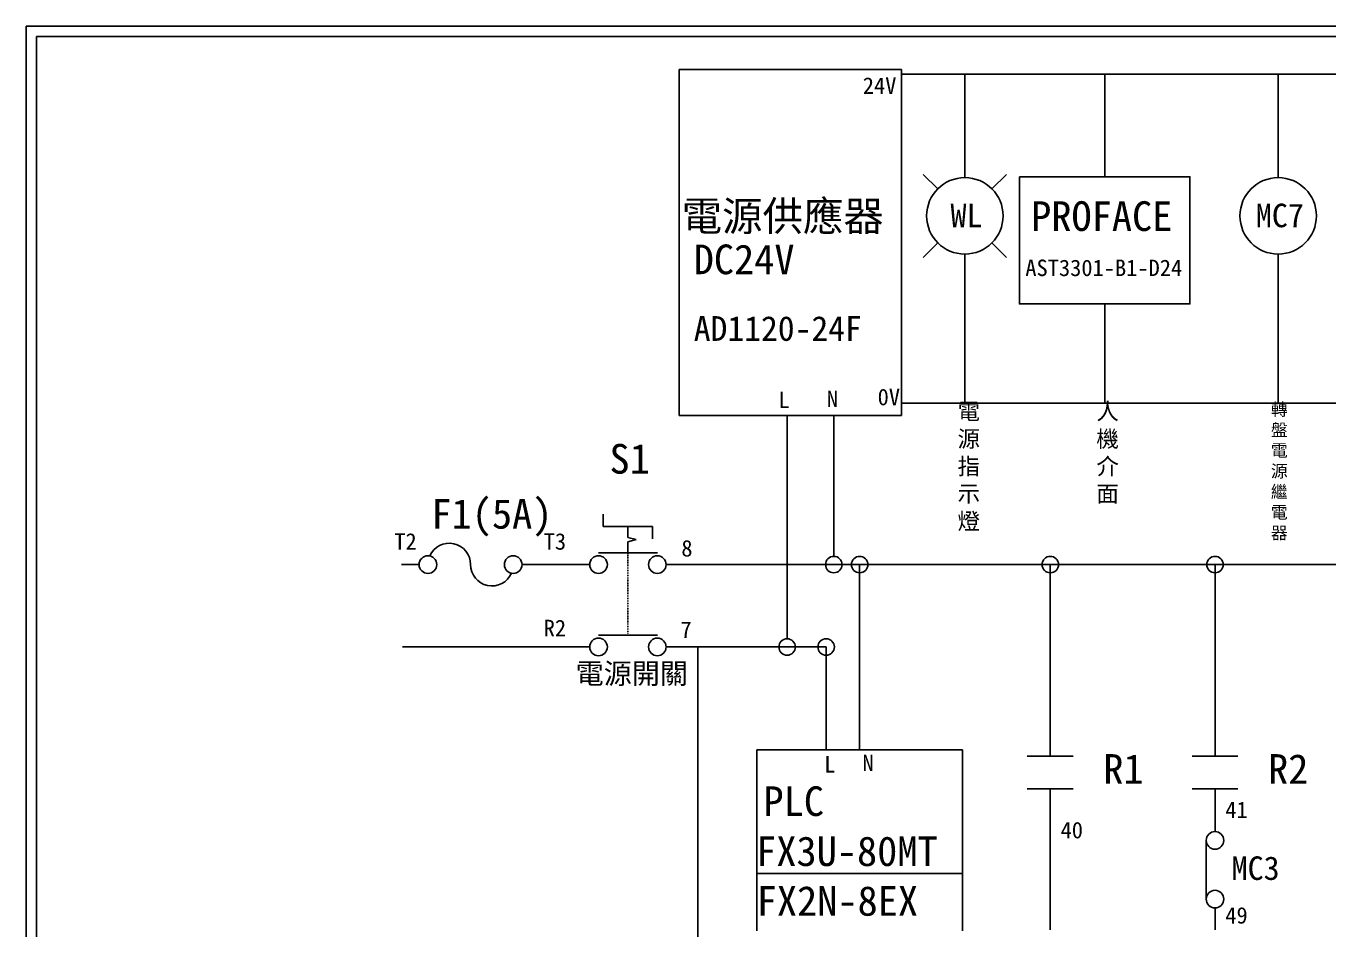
# Model space of a CAD drawing. Extents: x 10 to 297, y 3 to 207.
# Drawn here: x 10 to 168.2, y 97.3 to 207 of the extents above; entities that cross this region are included whole.
import ezdxf
from ezdxf.enums import TextEntityAlignment as Align

# ---------------------------------------------------------------- set-up
doc = ezdxf.new("R2010")
doc.units = 0
doc.linetypes.add('DASHED', pattern=[0.2, 0.1, -0.1])
doc.layers.get('0').update_dxf_attribs({"linetype": 'CONTINUOUS'})
for name, color, linetype in [('7', 7, 'CONTINUOUS'), ('圖框層', 7, 'CONTINUOUS'), ('標尺寸層', 3, 'CONTINUOUS')]:
    doc.layers.add(name, color=color, linetype=linetype)
doc.styles.add('CNS', font='romanc.shx', dxfattribs={"bigfont": 'chineset.shx'})
doc.styles.add('STSL', font='KAIU.TTF')

# ---------------------------------------------------------------- blocks, each defined once
blk = doc.blocks.new('FUSE')
at = {"color": 7}
for p, q in [((0, 0), (2.14, 0)), ((14.64, 0), (16.78, 0))]:
    blk.add_line(p, q, dxfattribs=at)
for centre in [(3.21, 0), (13.56, 0)]:
    blk.add_circle(centre, 1.07)
for centre, start, end in [((5.8, 0), 0, 156.116), ((10.98, 0), 180, 336.116)]:
    blk.add_arc(centre, 2.59, start, end, dxfattribs=at)

msp = doc.modelspace()

# ---------------------------------------------------------------- linework, layer by layer
for p, q in [((116.28, 201.68), (89.28, 201.68)), ((89.28, 201.68), (89.28, 159.68)), ((116.28, 159.68), (116.28, 201.68)), ((254.36, 201.15), (116.28, 201.15)), ((123.97, 192.47), (123.97, 201.15)), ((162.01, 188.57), (162.01, 201.15)), ((123.97, 188.57), (123.97, 192.47)), ((120.69, 187.21), (118.92, 188.97)), ((127.25, 187.21), (129.02, 188.97)), ((120.69, 180.64), (118.92, 178.88)), ((127.25, 180.64), (129.02, 178.88)), ((123.97, 179.29), (123.97, 175.34)), ((162.01, 179.29), (162.01, 175.34)), ((123.97, 175.34), (123.97, 161.2)), ((162.01, 175.34), (162.01, 161.2)), ((254.89, 161.2), (116.28, 161.2)), ((89.28, 159.68), (112.28, 159.68)), ((102.39, 159.68), (102.39, 132.6)), ((108.06, 159.68), (108.06, 142.6)), ((112.28, 159.68), (116.28, 159.68)), ((80.07, 146.24), (80.07, 147.74)), ((83.07, 146.24), (80.07, 146.24)), ((83.07, 146.24), (86.07, 146.24)), ((86.07, 146.24), (86.07, 144.74)), ((84.07, 144.64), (83.07, 144.9)), ((84.07, 144.64), (83.07, 144.37)), ((70.22, 141.6), (71.29, 141.6)), ((87.71, 141.6), (238.66, 141.6)), ((111.2, 119.12), (111.2, 141.6)), ((134.34, 118.36), (134.34, 141.6)), ((154.34, 118.36), (154.34, 141.6)), ((87.71, 131.6), (107.13, 131.63)), ((98.7, 119.12), (123.7, 119.12)), ((98.7, 104.12), (98.7, 119.12)), ((123.7, 119.12), (123.7, 104.12)), ((134.34, 101.16), (134.34, 114.39)), ((154.34, 109.2), (154.34, 114.39)), ((123.7, 104.12), (98.7, 104.12)), ((98.7, 104.12), (123.7, 104.12)), ((98.7, 97.16), (98.7, 104.12)), ((123.7, 104.12), (123.7, 97.16)), ((134.34, 97.25), (134.34, 101.16)), ((154.34, 97.25), (154.34, 99.91))]:
    msp.add_line(p, q)
for centre, radius in [((123.97, 183.93), 4.64), ((162.01, 183.93), 4.64), ((108.06, 141.6), 1), ((134.34, 141.6), 1), ((154.34, 141.6), 1), ((102.39, 131.6), 1)]:
    msp.add_circle(centre, radius)
at = {"layer": '7'}
for p, q in [((83.07, 144.9), (83.07, 146.24)), ((83.07, 143.03), (83.07, 144.37)), ((79.5, 143.03), (86.64, 143.03)), ((79.5, 133.03), (86.64, 133.03)), ((153.27, 108.12), (153.27, 100.99))]:
    msp.add_line(p, q, dxfattribs=at)
at = {"layer": '7', "linetype": 'DASHED'}
msp.add_line((83.07, 133.03), (83.07, 143.03), dxfattribs=at)
at = {"layer": '7'}
for centre in [(79.5, 141.6), (86.64, 141.6), (79.5, 131.6), (86.64, 131.6), (154.34, 108.12), (154.34, 100.99)]:
    msp.add_circle(centre, 1.07, dxfattribs=at)
at = {"layer": '圖框層', "color": 7}
for p, q in [((297, 206.97), (10, 206.97)), ((10, 3), (10, 206.97)), ((295.75, 205.72), (11.25, 205.72)), ((11.25, 4.25), (11.25, 205.72))]:
    msp.add_line(p, q, dxfattribs=at)
at = {"layer": '標尺寸層', "color": 7}
for p, q in [((140.95, 188.68), (140.95, 201.15)), ((140.95, 173.24), (140.95, 161.2)), ((78.43, 141.6), (72.36, 141.6)), ((78.43, 131.6), (55.69, 131.6)), ((91.54, 131.61), (91.54, 51.99)), ((107.13, 131.63), (107.13, 119.11)), ((131.55, 118.36), (137.12, 118.36)), ((151.55, 118.36), (157.12, 118.36)), ((131.55, 114.39), (137.12, 114.39)), ((151.55, 114.39), (157.12, 114.39))]:
    msp.add_line(p, q, dxfattribs=at)
msp.add_lwpolyline([(130.6, 188.68), (151.3, 188.68), (151.3, 173.24), (130.6, 173.24)], close=True, dxfattribs=at)
for centre in [(111.2, 141.6), (107.13, 131.6)]:
    msp.add_circle(centre, 1, dxfattribs=at)

# ---------------------------------------------------------------- block references
at = {"color": 7}
msp.add_blockref('FUSE', (55.58, 141.6), dxfattribs=at)

# ---------------------------------------------------------------- texts
for s, p in [('WL', (124.17, 183.98)), ('MC7', (162.21, 183.98)), ('MC3', (159.27, 104.75))]:
    msp.add_text(s, height=2.856, dxfattribs=at).set_placement(p, align=Align.MIDDLE_CENTER)
at = {"layer": '圖框層', "color": 4, "style": 'STSL'}
for s, height, p in [('24V', 2, (111.58, 198.74)), ('電源供應器', 3.6, (89.59, 182.1)), ('PROFACE', 3.6, (132.02, 182.1)), ('DC24V', 3.6, (91.05, 176.85)), ('AST3301-B1-D24', 2, (131.31, 176.62)), ('AD1120-24F', 3, (91.06, 168.76)), ('0V', 2, (113.38, 160.94)), ('L', 2, (101.34, 160.59)), ('N', 2, (107.21, 160.73)), ('S1', 3.6, (80.83, 152.64)), ('F1(5A)', 3.6, (59.21, 145.96)), ('T2', 2, (54.7, 143.41)), ('T3', 2, (72.84, 143.41)), ('8', 2, (89.55, 142.58)), ('R2', 2, (72.84, 132.9)), ('7', 2, (89.45, 132.7)), ('L', 2, (106.9, 116.35)), ('N', 2, (111.54, 116.54)), ('R1', 3.6, (140.78, 114.99)), ('R2', 3.6, (160.78, 114.99)), ('PLC', 3.6, (99.52, 111.08)), ('41', 2, (155.59, 110.83)), ('40', 2, (135.59, 108.37)), ('FX3U-80MT', 3.6, (98.63, 105.01)), ('FX2N-8EX', 3.6, (98.7, 98.98)), ('49', 2, (155.59, 98.02))]:
    msp.add_text(s, height=height, dxfattribs=at).set_placement(p)
at = {"layer": '標尺寸層', "color": 7, "attachment_point": 1, "style": 'CNS'}
for s, insert, char_height, width in [('{\\fDFKai-SB|b0|i0|c136|p65;電\\P源指示燈}', (123.08, 161.2), 2, 2.7881), ('{\\fDFKai-SB|b0|i0|c136|p65;人機介面}', (139.94, 161.2), 2, 2.0277), ('{\\fDFKai-SB|b0|i0|c136|p65;轉盤電源繼電器}', (161.12, 161.2), 1.5, 2.5), ('{\\fDFKai-SB|b0|i0|c136|p65;電源開關}', (76.72, 129.63), 2.5, 14.0847)]:
    msp.add_mtext(s, dxfattribs=dict(at, insert=insert, char_height=char_height, width=width))

doc.saveas('drawing.dxf')
